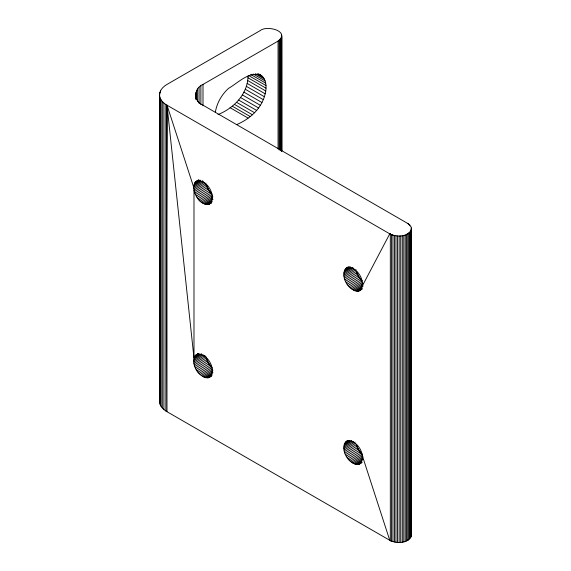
<?xml version="1.0" encoding="UTF-8"?>
<svg xmlns="http://www.w3.org/2000/svg" width="571" height="571" viewBox="0 0 571 571"><rect width="100%" height="100%" fill="white"/><g stroke="black" fill="none" stroke-linecap="round" stroke-linejoin="round"><path stroke-width="0.86" d="M166.975 411.691C163.07 409.457 159.338 405.631 159.523 400.828L159.523 94.372C159.844 89.933 163.327 86.549 166.975 84.429L260.041 30.698C266.65 24.924 290.675 31.077 278.056 41.098L202.998 84.429C193.505 88.105 193.498 101.602 203.033 105.214L408.301 223.782L411.177 227.044L411.477 535.334C408.907 543.599 396.981 543.699 390.321 540.616L166.975 411.691L167.01 105.214L193.69 187.217C193.733 195.361 202.163 208.522 211.284 202.998M198.465 180.022L194.847 182.706L193.69 187.217L203.447 181.585M196.217 354.655C206.873 351.308 217.901 370.579 208.929 377.631C198.308 379.194 187.802 360.337 197.716 353.784M346.326 267.985C356.982 264.644 368.017 283.915 359.045 290.967C348.417 292.523 337.911 273.666 347.825 267.121M346.326 441.319C356.982 437.978 368.017 457.25 359.045 464.302C348.417 465.857 337.911 447 347.825 440.455M218.008 114.593C233.817 108.183 247.928 93.958 248 76.043M236.772 124.564C250.062 118.939 261.896 108.283 265.165 93.794C267.014 86.899 266.471 77.249 258.863 74.109M411.477 228.878C408.907 237.151 396.981 237.243 390.321 234.16L165.876 104.557C162.442 102.323 159.338 98.704 159.523 94.372M215.324 112.244C216.866 103.101 221.669 94.565 228.543 88.369C238.121 82.866 248.471 71.511 260.362 74.979M362.342 285.935L389.757 233.832L392.962 235.195L392.962 541.651L389.757 540.287L362.128 455.123M209.785 203.868C216.98 195.874 206.752 178.231 196.217 181.321M197.066 180.886L198.565 180.022M195.468 181.928L198.472 180.193M194.847 182.706L199.35 180.108M194.347 183.641L200.35 180.172M193.983 184.719L200.735 180.814M193.769 185.918L202.769 180.714M193.769 188.608L204.275 182.542M205.995 183.127L193.983 190.064L193.983 358.053L201.492 353.713M194.347 191.556L206.352 184.619L209.079 190.514L212.134 194.219L200.121 201.156M194.847 193.062L206.852 186.125M195.468 194.561L207.48 187.631M196.217 196.031L208.222 189.094M197.066 197.452L209.079 190.514M198.016 198.787L210.021 191.849M199.036 200.028L211.049 193.091M201.256 202.141L212.512 195.639M202.412 202.983L212.926 196.909M203.583 203.654L212.59 198.451M204.746 204.154L212.997 199.386M205.874 204.475L211.877 201.006M206.959 204.604L212.219 201.57M207.987 204.546L211.741 202.377M208.929 204.297L211.184 202.998M195.468 355.262L198.472 353.528M345.583 268.591L348.581 266.864M194.847 356.04L198.594 353.877M344.955 269.376L349.459 266.771M194.347 356.975L199.6 353.941M344.456 270.304L350.458 266.843M344.099 271.382L350.851 267.485M193.769 359.252L202.02 354.484M343.878 272.581L352.885 267.378M193.69 360.551L203.447 354.919M343.806 273.887L353.563 268.249M193.769 361.943L205.025 355.44M343.878 275.272L354.384 269.205M193.983 363.399L205.995 356.461M344.099 276.728L356.104 269.79M194.347 364.89L206.352 357.953L209.079 363.848L212.134 367.553L200.121 374.49M344.456 278.22L356.468 271.282L359.188 277.178L362.242 280.882L350.237 287.82M194.847 366.396L206.852 359.466M344.955 279.726L356.961 272.795M195.468 367.895L207.48 360.965M345.583 281.232L357.589 274.294M196.217 369.366L208.222 362.435M346.326 282.695L358.338 275.764M197.066 370.786L209.079 363.848M347.175 284.115L359.188 277.178M198.016 372.121L210.021 365.19M348.124 285.45L360.13 278.52M199.036 373.363L211.049 366.432M349.145 286.692L361.157 279.761M201.256 375.475L212.512 368.973M351.365 288.805L362.628 282.31M202.412 376.318L212.926 370.251M352.528 289.647L363.035 283.58M203.583 376.988L212.59 371.792M353.692 290.318L362.699 285.122M204.746 377.488L212.997 372.72M354.855 290.825L363.113 286.057M205.874 377.809L211.877 374.34M355.99 291.139L361.993 287.67M206.959 377.938L212.219 374.904M357.075 291.274L362.328 288.241M207.987 377.881L211.741 375.711M358.096 291.21L361.85 289.047M208.929 377.631L211.284 376.332M359.045 290.967L362.043 289.233M345.583 441.925L347.832 440.626M344.955 442.703L348.71 440.541M344.456 443.638L349.709 440.605M344.099 444.716L351.6 440.384M343.878 445.915L352.136 441.147M343.806 447.221L353.563 441.583M343.878 448.606L355.133 442.111M344.099 450.062L355.355 443.56M344.456 451.554L356.468 444.616L358.338 449.099L362.242 454.216L350.237 461.154M344.955 453.06L356.961 446.129M345.583 454.566L357.589 447.628M346.326 456.029L358.338 449.099M347.175 457.45L359.188 450.512M348.124 458.784L360.13 451.854M349.145 460.026L361.157 453.096M351.365 462.146L362.628 455.644M352.528 462.981L363.035 456.914M353.692 463.659L362.699 458.456M354.855 464.159L363.113 459.391M355.99 464.473L361.993 461.004M357.075 464.601L361.579 462.003M358.096 464.544L361.85 462.382M359.045 464.302L362.043 462.567M389.757 233.832L391.585 234.724L391.585 541.18L389.757 540.287M258.156 73.823L261.911 75.986M257.236 73.866L263.245 77.335M255.323 73.795L264.33 78.991M253.153 74.009L265.165 80.939M250.719 74.48L265.729 83.145M248.749 75.608L266.007 85.571M248 77.784L266.007 88.184M247.714 80.54L265.729 90.939M247.15 83.395L265.165 93.794M246.322 86.307L264.33 96.706M245.23 89.226L263.245 99.625M243.896 92.102L261.911 102.509M242.354 94.9L260.362 105.307M240.605 97.577L258.62 107.976M238.699 100.075L256.714 110.474M236.651 102.373L254.666 112.772M234.503 104.422L252.51 114.821M232.276 106.192L250.291 116.591M230.02 107.662L248.035 118.061M409.279 224.51L407.737 223.454L410.092 225.309M210.706 193.255L207.394 187.945L205.86 184.326M193.983 358.053L167.01 105.214L165.876 411.013L165.876 104.557M411.427 534.406L411.477 535.334M411.427 227.95L411.327 536.248M410.977 230.698L410.977 537.154M410.435 231.569L410.435 538.018M409.707 232.39L409.707 538.846M407.751 233.846L407.751 540.302M405.232 234.974L405.232 541.429M403.804 235.395L403.804 541.85M402.298 235.709L402.298 542.164M400.735 235.909L400.735 542.364M399.143 235.994L399.143 542.45M397.544 235.966L397.544 542.421M395.967 235.823L395.967 542.279M394.433 235.566L394.433 542.022M390.321 234.16L390.321 540.616M281.781 36.13L281.781 151.051L281.731 35.209M281.631 37.051L281.631 151.079M281.482 34.296L281.482 151.001M281.282 37.95L281.282 151.094M280.739 38.821L280.739 150.18M280.011 39.642L280.011 150.109M279.112 40.405L279.112 149.98M278.056 41.098L278.056 148.895M202.998 84.429L202.998 105.813M200.885 85.821L200.885 104.529M199.086 87.349L199.086 103.38M197.63 88.99L197.63 101.467M196.552 90.732L196.552 99.639M196.153 98.041L196.153 99.825M195.853 92.531L195.853 98.769M195.653 96.214L195.653 98.89M163.92 103.101L163.92 409.557M162.285 101.51L162.285 407.965M161.015 99.818L161.015 406.267M160.522 90.732L160.522 92.509M160.123 98.041L160.123 404.496M159.823 92.531L159.823 94.315M159.623 96.214L159.623 402.669M361.514 454.238A25.474 14.71 60 0 1 356.411 445.694M211.213 367.317A25.474 14.71 60 0 1 206.509 359.494M360.786 279.926A25.474 14.71 60 0 1 356.589 272.76M408.807 233.154L406.552 234.453L406.552 540.908L408.807 539.609L408.807 233.154"/></g></svg>
